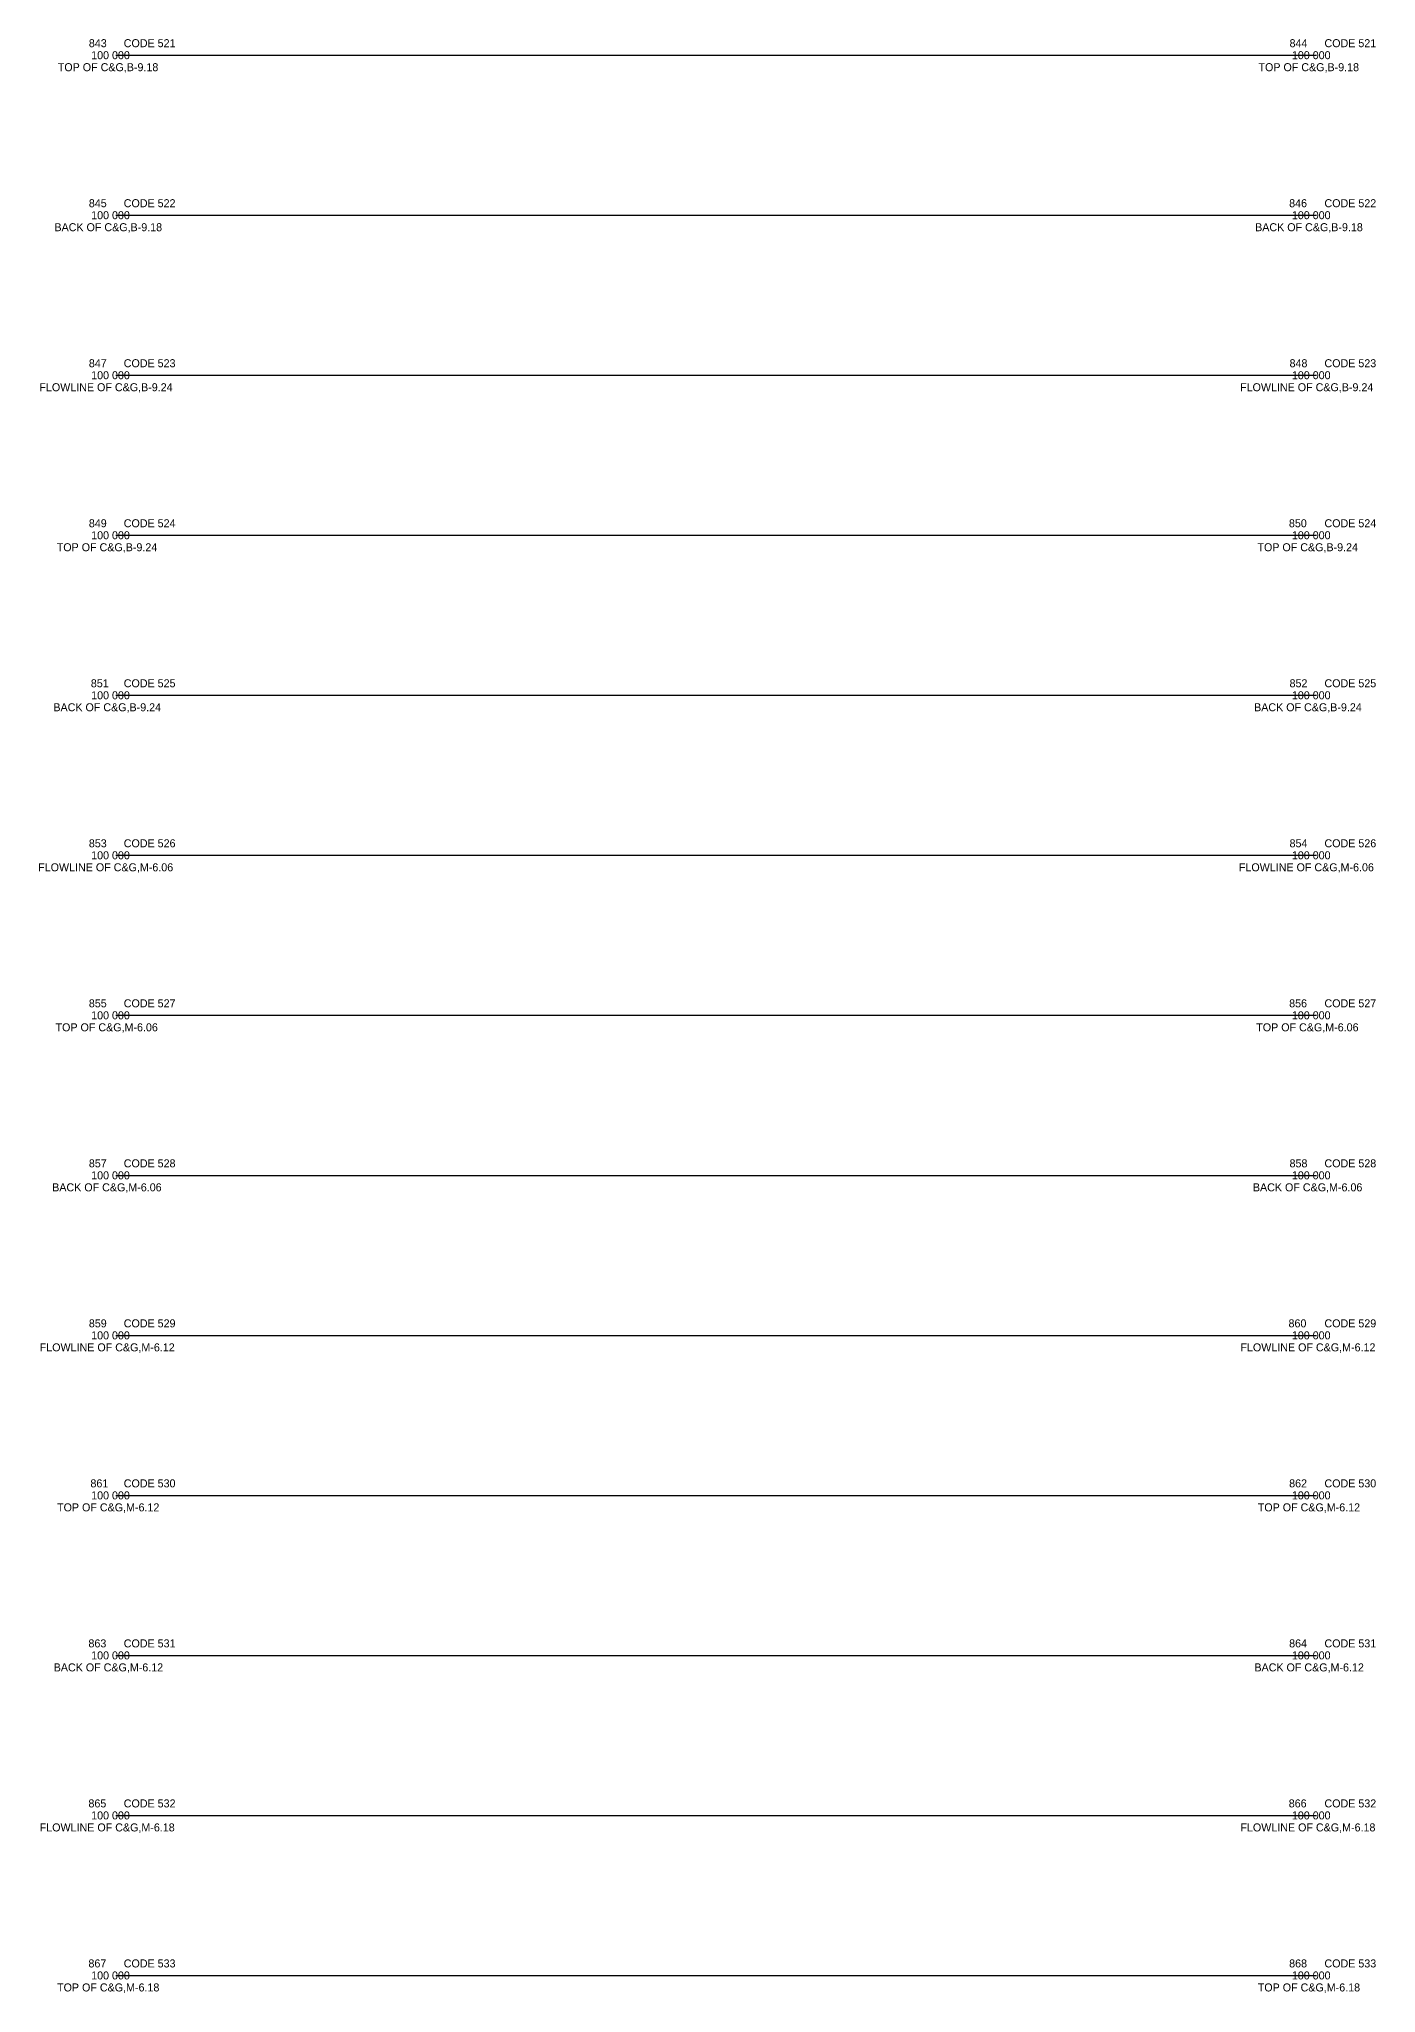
# Model space of a CAD drawing. Extents: x -12 to 6123, y -3 to 1005.
# Drawn here: x 2790.4 to 2957.4, y 497.8 to 742 of the extents above; entities that cross this region are included whole.
import ezdxf

# ---------------------------------------------------------------- set-up
doc = ezdxf.new("R2010")
doc.units = 0
for name, color, linetype in [('Topo_Curb and Gutter', 7, 'Continuous'), ('Topo_Field Comments', 7, 'Continuous'), ('Topo_Point Descriptions', 7, 'Continuous'), ('Topo_Point Elevations', 7, 'Continuous'), ('Topo_Point Numbers', 7, 'Continuous')]:
    doc.layers.add(name, color=color, linetype=linetype)

msp = doc.modelspace()

# ---------------------------------------------------------------- linework, layer by layer
at = {"layer": 'Topo_Curb and Gutter'}
for p, q in [((2800, 740), (2800, 740)), ((2800, 740), (2950, 740)), ((2950, 740), (2950, 740)), ((2800, 720), (2800, 720)), ((2800, 720), (2950, 720)), ((2950, 720), (2950, 720)), ((2800, 700), (2800, 700)), ((2800, 700), (2950, 700)), ((2950, 700), (2950, 700)), ((2800, 680), (2800, 680)), ((2800, 680), (2950, 680)), ((2950, 680), (2950, 680)), ((2800, 660), (2800, 660)), ((2800, 660), (2950, 660)), ((2950, 660), (2950, 660)), ((2800, 640), (2800, 640)), ((2800, 640), (2950, 640)), ((2950, 640), (2950, 640)), ((2800, 620), (2800, 620)), ((2800, 620), (2950, 620)), ((2950, 620), (2950, 620)), ((2800, 600), (2800, 600)), ((2800, 600), (2950, 600)), ((2950, 600), (2950, 600)), ((2800, 580), (2800, 580)), ((2800, 580), (2950, 580)), ((2950, 580), (2950, 580)), ((2800, 560), (2800, 560)), ((2800, 560), (2950, 560)), ((2950, 560), (2950, 560)), ((2800, 540), (2800, 540)), ((2800, 540), (2950, 540)), ((2950, 540), (2950, 540)), ((2800, 520), (2800, 520)), ((2800, 520), (2950, 520)), ((2950, 520), (2950, 520)), ((2800, 500), (2800, 500)), ((2800, 500), (2950, 500)), ((2950, 500), (2950, 500))]:
    msp.add_line(p, q, dxfattribs=at)

# ---------------------------------------------------------------- texts
at = {"layer": 'Topo_Field Comments'}
for s, p in [('CODE 521', (2801, 741)), ('CODE 521', (2951, 741)), ('CODE 522', (2801, 721)), ('CODE 522', (2951, 721)), ('CODE 523', (2801, 701)), ('CODE 523', (2951, 701)), ('CODE 524', (2801, 681)), ('CODE 524', (2951, 681)), ('CODE 525', (2801, 661)), ('CODE 525', (2951, 661)), ('CODE 526', (2801, 641)), ('CODE 526', (2951, 641)), ('CODE 527', (2801, 621)), ('CODE 527', (2951, 621)), ('CODE 528', (2801, 601)), ('CODE 528', (2951, 601)), ('CODE 529', (2801, 581)), ('CODE 529', (2951, 581)), ('CODE 530', (2801, 561)), ('CODE 530', (2951, 561)), ('CODE 531', (2801, 541)), ('CODE 531', (2951, 541)), ('CODE 532', (2801, 521)), ('CODE 532', (2951, 521)), ('CODE 533', (2801, 501)), ('CODE 533', (2951, 501))]:
    msp.add_text(s, height=1, dxfattribs=at).set_placement(p)
at = {"layer": 'Topo_Point Descriptions'}
for s, p in [('TOP OF C&G,B-9.18', (2792.76, 738)), ('TOP OF C&G,B-9.18', (2942.76, 738)), ('BACK OF C&G,B-9.18', (2792.34, 718)), ('BACK OF C&G,B-9.18', (2942.34, 718)), ('FLOWLINE OF C&G,B-9.24', (2790.46, 698)), ('FLOWLINE OF C&G,B-9.24', (2940.46, 698)), ('TOP OF C&G,B-9.24', (2792.63, 678)), ('TOP OF C&G,B-9.24', (2942.63, 678)), ('BACK OF C&G,B-9.24', (2792.21, 658)), ('BACK OF C&G,B-9.24', (2942.21, 658)), ('FLOWLINE OF C&G,M-6.06', (2790.31, 638)), ('FLOWLINE OF C&G,M-6.06', (2940.31, 638)), ('TOP OF C&G,M-6.06', (2792.48, 618)), ('TOP OF C&G,M-6.06', (2942.48, 618)), ('BACK OF C&G,M-6.06', (2792.06, 598)), ('BACK OF C&G,M-6.06', (2942.06, 598)), ('FLOWLINE OF C&G,M-6.12', (2790.5, 578)), ('FLOWLINE OF C&G,M-6.12', (2940.5, 578)), ('TOP OF C&G,M-6.12', (2792.67, 558)), ('TOP OF C&G,M-6.12', (2942.67, 558)), ('BACK OF C&G,M-6.12', (2792.25, 538)), ('BACK OF C&G,M-6.12', (2942.25, 538)), ('FLOWLINE OF C&G,M-6.18', (2790.5, 518)), ('FLOWLINE OF C&G,M-6.18', (2940.5, 518)), ('TOP OF C&G,M-6.18', (2792.67, 498)), ('TOP OF C&G,M-6.18', (2942.67, 498))]:
    msp.add_text(s, height=1, dxfattribs=at).set_placement(p)
at = {"layer": 'Topo_Point Elevations'}
for p in [(2796.93, 739.5), (2946.93, 739.5), (2796.93, 719.5), (2946.93, 719.5), (2796.93, 699.5), (2946.93, 699.5), (2796.93, 679.5), (2946.93, 679.5), (2796.93, 659.5), (2946.93, 659.5), (2796.93, 639.5), (2946.93, 639.5), (2796.93, 619.5), (2946.93, 619.5), (2796.93, 599.5), (2946.93, 599.5), (2796.93, 579.5), (2946.93, 579.5), (2796.93, 559.5), (2946.93, 559.5), (2796.93, 539.5), (2946.93, 539.5), (2796.93, 519.5), (2946.93, 519.5), (2796.93, 499.5), (2946.93, 499.5)]:
    msp.add_text('100 000', height=1, dxfattribs=at).set_placement(p)
at = {"layer": 'Topo_Point Numbers'}
for s, p in [('843', (2796.64, 741)), ('844', (2946.64, 741)), ('845', (2796.64, 721)), ('846', (2946.59, 721)), ('847', (2796.64, 701)), ('848', (2946.64, 701)), ('849', (2796.64, 681)), ('850', (2946.56, 681)), ('851', (2796.89, 661)), ('852', (2946.64, 661)), ('853', (2796.64, 641)), ('854', (2946.64, 641)), ('855', (2796.64, 621)), ('856', (2946.59, 621)), ('857', (2796.64, 601)), ('858', (2946.64, 601)), ('859', (2796.64, 581)), ('860', (2946.51, 581)), ('861', (2796.84, 561)), ('862', (2946.59, 561)), ('863', (2796.59, 541)), ('864', (2946.59, 541)), ('865', (2796.59, 521)), ('866', (2946.54, 521)), ('867', (2796.59, 501)), ('868', (2946.59, 501))]:
    msp.add_text(s, height=1, dxfattribs=at).set_placement(p)

doc.saveas('drawing.dxf')
